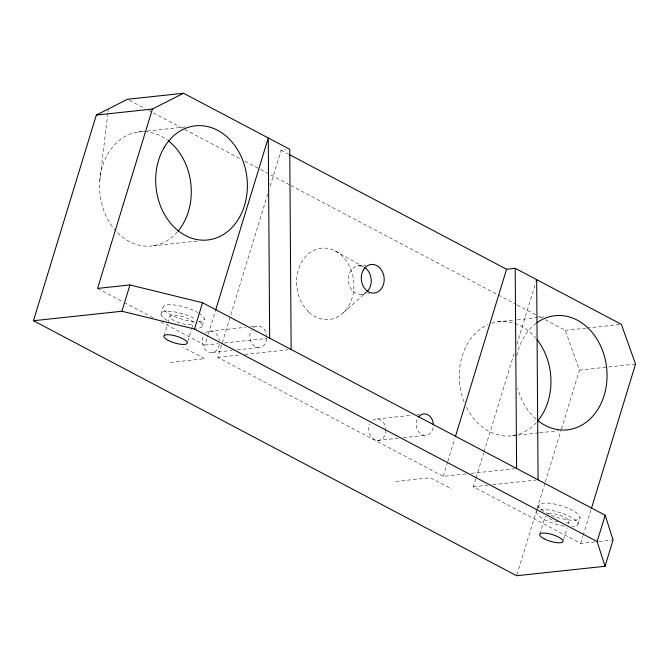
<?xml version="1.0" encoding="UTF-8"?>
<svg xmlns="http://www.w3.org/2000/svg" width="669" height="669" viewBox="0 0 669 669"><rect width="100%" height="100%" fill="white"/><g stroke="black" fill="none" stroke-linecap="round" stroke-linejoin="round"><path stroke-width="0.5" stroke-dasharray="3.35 2.51" d="M99.798 180.647L107.868 113.061M107.985 112.041L108.353 108.963M160.961 314.229L162.968 307.656M164.014 335.813L167.635 323.972M167.936 322.993L170.043 316.086M187.755 341.399L191.376 329.558M191.677 328.571L193.182 323.645A12.201 3.487 17 0 0 177.377 315.3A12.201 3.487 17 0 0 174.283 320.652A12.201 3.487 17 0 0 193.182 323.645M202.272 325.502L204.288 318.921M160.903 321.839L204.948 345.087L207.992 335.136M208.293 334.132L215.293 311.236M465.975 473.92L443.246 476.353L217.785 357.346L267.717 194.043M270.151 186.074L281.114 150.232L285.906 149.714M443.246 476.353L447.511 462.413M447.82 461.418L454.82 438.521M594.875 541.923L580.717 543.437L473.351 486.764L475.784 478.803M476.094 477.808L483.704 452.913M484.005 451.918L514.143 353.332M516.886 344.376L535.15 284.626M516.936 574.738L536.764 509.845M537.073 508.85L545.001 482.893M545.31 481.897L561.166 429.983M561.475 428.98L579.471 370.082L565.288 330.361L544.967 319.631M538.729 505.856L536.722 512.429A21.525 6.146 17 0 0 565.706 526.394M539.783 534.163L545.21 516.409M563.524 539.741L567.145 527.908M568.349 523.961L568.951 521.996M578.049 523.994L580.056 517.421M580.717 543.437L582.85 536.463M583.151 535.468L591.07 509.561M343.49 312.565L367.08 291.634M137.889 132.044L146.202 131.149M147.239 131.04L185.673 126.918M152.992 245.816L198.693 240.915M357.898 265.928L365.868 265.075M361.678 294.368L369.639 293.524M209.489 331.18L245.607 327.317M250.766 326.765L256.955 326.104M204.948 345.087L218.303 343.657M224.466 342.996L266.588 338.489M212.324 352.513L231.926 350.414M237.085 349.862L259.781 347.437M497.56 321.889L516.259 319.882M517.296 319.774L545.335 316.763M170.327 362.431L204.848 358.735L183.373 347.395M217.785 357.346L240.514 354.913M244.653 354.47L288.038 349.828M565.288 330.361L586.061 328.136M587.098 328.027L619.293 324.582M579.471 370.082L635.55 364.078M377.057 418.953L412.137 415.198M417.297 414.646L419.363 414.42M377.584 440.428L398.214 438.22M403.374 437.668L425.041 435.343M512.655 435.661L516.811 435.218M517.848 435.109L538.62 432.876M539.666 432.768L558.356 430.761M395.789 481.437L430.309 477.741L451.776 489.072M471.143 473.368L514.536 468.726M473.351 486.764L487.734 485.226M492.869 484.674L536.02 480.058M598.914 541.489L613.072 539.975M281.114 150.232L288.506 154.129M129.326 100.241L145.022 108.529M148.719 110.485L152.415 112.434M153.335 112.919L183.816 129.008M184.744 129.493L241.091 159.239M244.779 161.187L259.564 168.989M260.484 169.474L290.045 185.07M290.965 185.564L516.334 304.52M517.262 305.005L537.583 315.735M538.503 316.22L541.28 317.683M97.582 288.414L123.28 301.978M124.191 302.463L153.561 317.967M335.32 250.975L363.811 266.998A14.35 11.423 83.9 0 0 348.407 281.197A14.35 11.423 83.9 0 0 366.278 292.336M385.913 429.883A10.763 8.572 83.9 0 1 375.351 440.01A10.763 8.572 83.9 0 1 369.748 424.154M372.792 420.291A10.763 8.572 83.9 0 1 385.854 428.946M219.357 344.318A10.763 8.572 83.9 0 1 207.541 351.518A10.763 8.572 83.9 0 1 203.911 335.194M205.442 333.237A10.763 8.572 83.9 0 1 219.39 340.596M266.931 338.322A10.763 8.572 83.9 0 1 255.357 346.634A10.763 8.572 83.9 0 1 251.368 330.11M253.501 327.634A10.763 8.572 83.9 0 1 266.847 335.52M433.152 427.575A10.763 8.572 83.9 0 1 420.709 433.813A10.763 8.572 83.9 0 1 418.518 416.879M198.894 313.226A21.525 6.146 17 0 1 198.509 321.881M194.294 321.747A21.525 6.146 17 0 1 166.932 312.406A21.525 6.146 17 0 1 170.043 304.679A21.525 6.146 17 0 1 197.957 312.666M536.061 419.087A57.4 45.709 83.9 0 1 517.697 388.254M516.803 355.707A57.4 45.709 83.9 0 1 536.061 323.378M536.337 422.565A57.4 45.709 83.9 0 1 466.209 406.71M464.102 401.902A57.4 45.709 83.9 0 1 487.935 324.682M491.723 323.244A57.4 45.709 83.9 0 1 535.76 338.088M177.344 231.967A57.4 45.709 83.9 0 1 116.757 231.825M116.088 231.106A57.4 45.709 83.9 0 1 102.056 167.752A57.4 45.709 83.9 0 1 143.86 131.659M144.864 131.693A57.4 45.709 83.9 0 1 167.392 140.038M548.99 514.269A21.525 6.146 17 0 1 548.881 503.197A21.525 6.146 17 0 1 580.048 517.237A21.525 6.146 17 0 1 549.767 514.628M548.262 513.399A12.201 3.487 17 0 1 565.489 517.848A12.201 3.487 17 0 1 565.096 523.091M557.887 521.979A12.201 3.487 17 0 1 546.473 516.485M540.251 509.862A21.525 6.146 17 0 1 570.557 516.945A21.525 6.146 17 0 1 571.928 526.812M199.312 321.488A21.525 6.146 17 0 1 196.502 328.454M167.283 320.484A21.525 6.146 17 0 1 166.732 311.277A21.525 6.146 17 0 1 195.95 319.247M308.618 311.946L303.149 305.24A35.875 28.566 83.9 0 1 318.11 248.801A35.875 28.566 83.9 0 1 353.449 292.094A35.875 28.566 83.9 0 1 308.618 311.946"/><path stroke-width="1" d="M183.565 93.259L152.415 109.055L97.582 288.414L129.945 284.952L202.565 302.739L605.177 515.255L613.072 539.975L605.035 566.275L516.635 575.741L33.45 320.727L96.328 115.068L127.478 99.271L183.565 93.259L289.744 149.304L291.14 349.494M33.45 320.727L121.9 311.252L129.945 284.952M605.035 566.275L597.133 541.556L194.528 329.039L202.565 302.739M215.602 310.24L268.269 137.973L269.666 338.163M455.43 436.523L506.575 269.239L515.205 268.311L621.376 324.356L635.55 364.078L591.379 508.565M536.061 281.641L536.672 279.65L538.077 479.84M597.133 541.556L605.177 515.255M96.328 115.068L152.415 109.055M121.9 311.252L194.528 329.039M289.426 154.623L506.575 269.239M515.205 268.311L516.602 468.501M418.518 416.879A10.763 8.572 83.9 0 1 427.826 414.763A10.763 8.572 83.9 0 1 433.378 424.798M536.906 322.759A57.4 45.709 83.9 0 1 595.803 337.327A57.4 45.709 83.9 0 1 596.347 411.636A57.4 45.709 83.9 0 1 537.625 420.408M537.023 339.635A57.4 45.709 83.9 0 1 537.667 421.044M168.203 140.649A57.4 45.709 83.9 0 1 177.996 231.198M364.496 267.399A14.35 11.423 83.9 0 1 367.08 291.634M168.254 340.379A12.201 3.487 17 0 0 187.153 343.373A12.201 3.487 17 0 0 171.348 335.027A12.201 3.487 17 0 0 168.254 340.379M544.014 538.721A12.201 3.487 17 0 0 562.922 541.714A12.201 3.487 17 0 0 547.117 533.377A12.201 3.487 17 0 0 544.014 538.721M164.206 147.406A57.4 45.709 83.9 0 0 197.112 239.594A57.4 45.709 83.9 0 0 243.265 161.747A57.4 45.709 83.9 0 0 164.206 147.406M363.401 269.883A14.35 11.423 83.9 0 0 371.63 292.93A14.35 11.423 83.9 0 0 383.17 273.47A14.35 11.423 83.9 0 0 363.401 269.883"/></g></svg>
